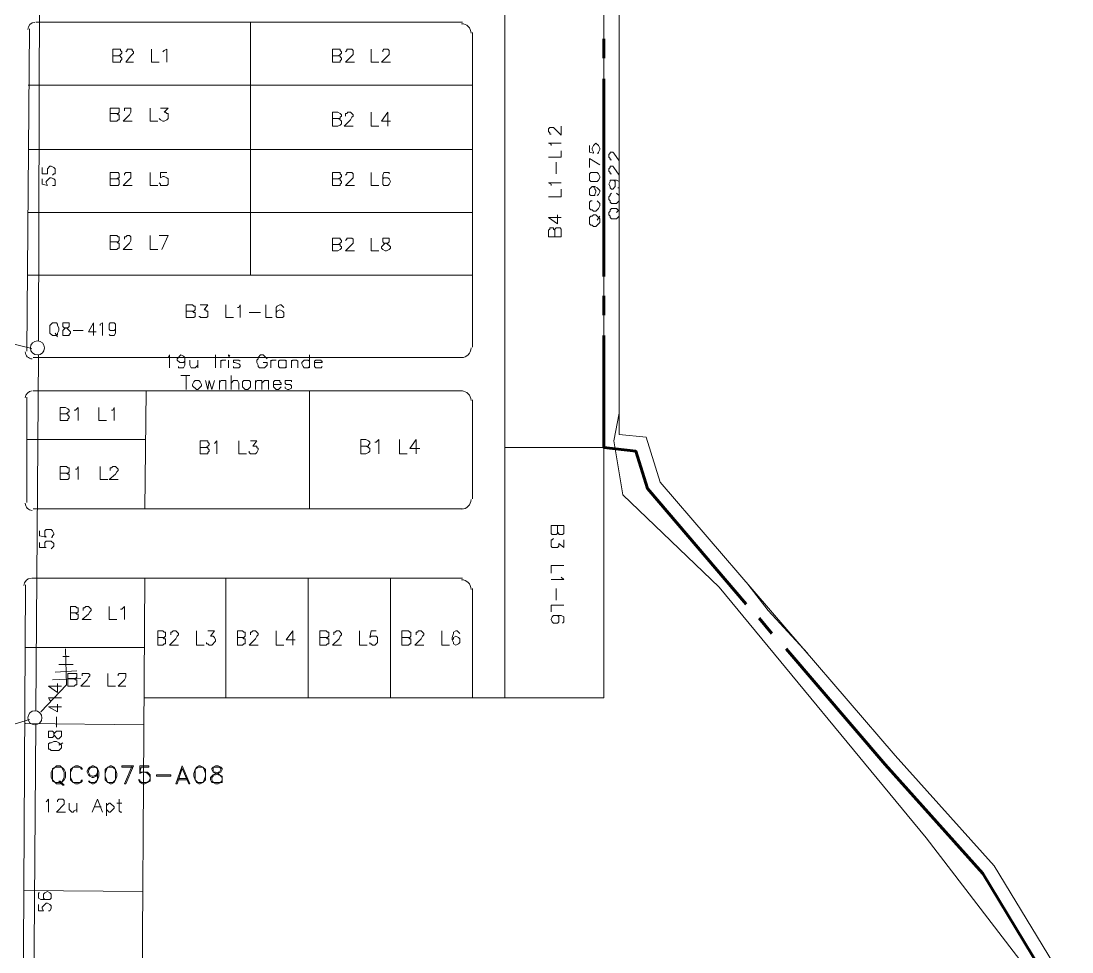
# Model space of a CAD drawing. Header units: millimetres. Extents: x 5.9 to 40.1, y 2 to 30.5.
# Drawn here: x 21.81 to 25.595, y 17.949 to 21.304 of the extents above; entities that cross this region are included whole.
import ezdxf

# ---------------------------------------------------------------- set-up
doc = ezdxf.new("R2010")
doc.units = ezdxf.units.MM
for name, color, linetype in [('PDF_0', 7, 'Continuous'), ('PDF_S31$BOUNDARY-NODE', 3, 'Continuous'), ('PDF_S31$POLE', 7, 'Continuous'), ('PDF_S31$STRAND', 7, 'Continuous')]:
    doc.layers.add(name, color=color, linetype=linetype)
for name, color, linetype, true_color in [('PDF_S31$Actives-LineExtender', 94, 'Continuous', 0x009500), ('PDF_S31$Actives-NodeReceiver', 104, 'Continuous', 0x009525), ('PDF_S31$LOTS', 254, 'Continuous', 0xdcdcdc), ('PDF_S31$MDU', 153, 'Continuous', 0x6ea5dd), ('PDF_S31$ROAD', 8, 'Continuous', 0x808080), ('PDF_S31$SDU', 157, 'Continuous', 0x396472), ('PDF_S31$STREAM', 132, 'Continuous', 0x00dddd), ('PDF_S31$Symbols-Ground', 12, 'Continuous', 0xb80000)]:
    doc.layers.add(name, color=color, linetype=linetype, true_color=true_color)

msp = doc.modelspace()

# ---------------------------------------------------------------- linework, layer by layer
at = {"layer": 'PDF_0', "lineweight": 9}
msp.add_lwpolyline([(25.5275, 17.9078), (25.3147, 18.2594), (24.9584, 18.6574), (24.1117, 19.6429), (24.0608, 19.8049), (23.9636, 19.8141), (23.9636, 21.7019), (23.9636, 22.979), (24.7733, 22.979), (24.7826, 23.2196), (24.8288, 23.525), (24.9908, 24.2422), (25.1527, 24.8761)], dxfattribs=at)
at = {"layer": 'PDF_S31$Actives-LineExtender', "lineweight": 9}
for points in [[(21.937, 18.6203), (21.9508, 18.6203), (21.9647, 18.6065), (21.9694, 18.5972), (21.9694, 18.5787), (21.9647, 18.5694), (21.9508, 18.5556), (21.937, 18.5556), (21.9323, 18.5602), (21.9231, 18.5648), (21.9231, 18.5694), (21.9185, 18.5787), (21.9185, 18.5972), (21.9231, 18.6065), (21.9231, 18.6111), (21.9323, 18.6157)], [(21.9323, 18.6157), (21.9555, 18.6157), (21.9647, 18.5972), (21.9647, 18.5787), (21.9555, 18.5602), (21.9323, 18.5602), (21.9231, 18.5694), (21.9231, 18.6065)], [(21.9971, 18.6157), (21.9879, 18.5972), (21.9879, 18.6065), (21.9971, 18.6157), (22.0064, 18.6203), (22.0156, 18.6203), (22.0249, 18.6157), (22.0249, 18.6111), (22.0295, 18.6065), (22.0295, 18.6111), (22.0249, 18.6157)], [(21.9879, 18.5787), (21.9879, 18.5972)], [(22.1313, 18.6203), (22.1359, 18.6203), (22.1452, 18.6157), (22.1498, 18.6065), (22.1544, 18.5926), (22.1544, 18.5833), (22.1498, 18.5694), (22.1452, 18.5602), (22.1359, 18.5556), (22.1313, 18.5556), (22.122, 18.5602), (22.1128, 18.5694), (22.1128, 18.6065), (22.122, 18.6157)], [(22.2979, 18.5833), (22.2979, 18.5879), (22.3488, 18.5879), (22.3488, 18.5833)], [(22.3904, 18.6203), (22.4182, 18.5556), (22.4135, 18.5556), (22.3904, 18.6111), (22.3719, 18.5556), (22.3673, 18.5556)], [(22.4506, 18.6203), (22.4552, 18.6203), (22.4644, 18.6157), (22.4737, 18.6065), (22.4737, 18.5694), (22.4644, 18.5602), (22.4552, 18.5556), (22.4506, 18.5556), (22.4413, 18.5602), (22.4367, 18.5694), (22.4321, 18.5833), (22.4321, 18.5926), (22.4367, 18.6065), (22.4413, 18.6157)], [(22.5107, 18.6203), (22.52, 18.6203), (22.5292, 18.6157), (22.5338, 18.6111), (22.5338, 18.6065), (22.5292, 18.5972), (22.5246, 18.5972), (22.52, 18.5926), (22.5107, 18.5879), (22.5015, 18.5879), (22.5015, 18.5833), (22.4968, 18.5787), (22.4968, 18.5694), (22.5015, 18.5602), (22.5292, 18.5602), (22.5338, 18.5694), (22.5338, 18.5787), (22.5246, 18.5879), (22.52, 18.5879), (22.5015, 18.5972), (22.4968, 18.6065), (22.4968, 18.6111), (22.5015, 18.6157)], [(21.9647, 18.5509), (21.9601, 18.5509), (21.9462, 18.5648), (21.9508, 18.5648)], [(21.9879, 18.5694), (21.9879, 18.5787), (21.9971, 18.5602), (22.0249, 18.5602), (22.0156, 18.5556), (22.0064, 18.5556), (21.9971, 18.5602)], [(22.0295, 18.5694), (22.0295, 18.5648), (22.0249, 18.5602), (22.0249, 18.5648)]]:
    msp.add_lwpolyline(points, close=True, dxfattribs=at)
for points in [[(22.0758, 18.5833), (22.085, 18.5879), (22.0804, 18.5833), (22.0711, 18.5787), (22.0665, 18.5787), (22.0573, 18.5833), (22.0526, 18.5879), (22.048, 18.5972), (22.048, 18.6018), (22.0526, 18.6111), (22.0573, 18.6157), (22.0665, 18.6203), (22.0711, 18.6203), (22.0804, 18.6157), (22.085, 18.6111), (22.0897, 18.5972), (22.0897, 18.5833), (22.085, 18.5694), (22.0804, 18.5602), (22.0711, 18.5556), (22.0665, 18.5556), (22.0573, 18.5602), (22.0526, 18.5648), (22.0573, 18.5648), (22.0573, 18.5602), (22.0804, 18.5602)], [(22.085, 18.5879), (22.085, 18.5972), (22.0804, 18.5879), (22.0711, 18.5833), (22.0665, 18.5833), (22.0573, 18.5879), (22.0526, 18.5972), (22.0526, 18.6018), (22.0573, 18.6111), (22.0665, 18.6157)], [(22.0526, 18.6065), (22.0573, 18.6157), (22.0804, 18.6157), (22.085, 18.6065)], [(22.0665, 18.5833), (22.0573, 18.5879), (22.0526, 18.5972)], [(22.0758, 18.6157), (22.085, 18.6111), (22.085, 18.5694), (22.0758, 18.5602)], [(22.1452, 18.5602), (22.122, 18.5602), (22.1174, 18.5694), (22.1128, 18.5833), (22.1128, 18.5926), (22.1174, 18.6065), (22.122, 18.6157), (22.1452, 18.6157)], [(22.1406, 18.6157), (22.1498, 18.6065), (22.1498, 18.5694), (22.1406, 18.5602)], [(22.21, 18.6157), (22.1729, 18.6157), (22.1729, 18.6203), (22.2146, 18.6203), (22.1868, 18.5556), (22.1822, 18.5556), (22.21, 18.6203)], [(22.2747, 18.5833), (22.2655, 18.5926), (22.2562, 18.5972), (22.247, 18.5972), (22.2377, 18.5926), (22.2377, 18.6203), (22.2701, 18.6203), (22.2701, 18.6157), (22.2423, 18.6157), (22.2377, 18.5972), (22.2655, 18.5972), (22.2747, 18.5879), (22.2747, 18.5648), (22.2562, 18.5556), (22.247, 18.5556), (22.2377, 18.5602), (22.2331, 18.5694), (22.2377, 18.5694), (22.2377, 18.5602), (22.2655, 18.5602), (22.2747, 18.5694)], [(22.2609, 18.5972), (22.2701, 18.5879), (22.2747, 18.5787), (22.2747, 18.5741), (22.2701, 18.5648), (22.2609, 18.5602)], [(22.4459, 18.5602), (22.4367, 18.5694), (22.4367, 18.6065), (22.4459, 18.6157)], [(22.4413, 18.6157), (22.4644, 18.6157), (22.4691, 18.6065), (22.4737, 18.5926), (22.4737, 18.5833), (22.4691, 18.5694), (22.4644, 18.5602), (22.4413, 18.5602)], [(22.5246, 18.6157), (22.5292, 18.6111), (22.5292, 18.6065), (22.5246, 18.5972), (22.52, 18.5972), (22.5015, 18.5879), (22.4922, 18.5787), (22.4922, 18.5694), (22.4968, 18.5602), (22.5015, 18.5602), (22.5107, 18.5556), (22.52, 18.5556), (22.5292, 18.5602), (22.5338, 18.5602), (22.5338, 18.5833), (22.5246, 18.5879), (22.52, 18.5926), (22.5107, 18.5972), (22.5015, 18.5972), (22.5015, 18.6157), (22.5292, 18.6157)], [(22.2377, 18.5648), (22.247, 18.5602)], [(22.4089, 18.5694), (22.3719, 18.5694)], [(22.4089, 18.5741), (22.3765, 18.5741)], [(22.5061, 18.5602), (22.4968, 18.5648)], [(22.5338, 18.5648), (22.5246, 18.5602)]]:
    msp.add_lwpolyline(points, dxfattribs=at)
at = {"layer": 'PDF_S31$Actives-NodeReceiver', "lineweight": 18}
for points in [[(23.8849, 20.8274), (23.8896, 20.8274), (23.8896, 20.832), (23.8942, 20.8413), (23.8942, 20.8459), (23.8896, 20.8552), (23.8803, 20.8644), (23.8711, 20.8552), (23.8664, 20.8459), (23.8664, 20.8413), (23.8711, 20.832), (23.8711, 20.8274), (23.8572, 20.832), (23.8572, 20.8552)], [(23.9358, 20.8043), (23.9312, 20.8043), (23.9312, 20.8089), (23.9266, 20.8135), (23.9266, 20.8228), (23.9312, 20.8274), (23.9312, 20.832), (23.9405, 20.832), (23.9451, 20.8274), (23.9636, 20.7997), (23.9636, 20.8367)], [(23.8572, 20.7765), (23.8572, 20.8089), (23.8942, 20.7858)], [(23.9358, 20.7534), (23.9312, 20.7534), (23.9312, 20.758), (23.9266, 20.7626), (23.9266, 20.7719), (23.9312, 20.7765), (23.9312, 20.7812), (23.9405, 20.7812), (23.9451, 20.7765), (23.9636, 20.7488), (23.9636, 20.7858)], [(23.8664, 20.7071), (23.8757, 20.7071), (23.8849, 20.7025), (23.8942, 20.6932), (23.8942, 20.6886), (23.8896, 20.6794), (23.8849, 20.6747)], [(23.9451, 20.7303), (23.9312, 20.7303), (23.9312, 20.7256), (23.9266, 20.7164), (23.9312, 20.7071), (23.9312, 20.7025), (23.9358, 20.6979), (23.9405, 20.6979), (23.9497, 20.7071), (23.9497, 20.7256), (23.9451, 20.7303), (23.9543, 20.7303), (23.9636, 20.7256), (23.9636, 20.7025), (23.959, 20.7025)], [(23.9543, 20.684), (23.9636, 20.6747), (23.9636, 20.6562), (23.9543, 20.647), (23.9358, 20.647), (23.9312, 20.6516), (23.9312, 20.6562), (23.9266, 20.6608), (23.9266, 20.6701), (23.9312, 20.6747), (23.9312, 20.6794), (23.9358, 20.684)], [(23.8849, 20.6562), (23.8942, 20.647), (23.8942, 20.6377), (23.8896, 20.6285), (23.8803, 20.6192), (23.8711, 20.6192), (23.8664, 20.6238), (23.8618, 20.6238), (23.8572, 20.6285), (23.8572, 20.6516), (23.8618, 20.6562), (23.8664, 20.6562)], [(23.8942, 20.6007), (23.8849, 20.5868)], [(23.9636, 20.6238), (23.9543, 20.6146)]]:
    msp.add_lwpolyline(points, dxfattribs=at)
for points in [[(23.8572, 20.7303), (23.8572, 20.7534), (23.8618, 20.758), (23.8849, 20.758), (23.8896, 20.7534), (23.8942, 20.7441), (23.8942, 20.7395), (23.8896, 20.7303), (23.8849, 20.7256), (23.8618, 20.7256)], [(23.8757, 20.7025), (23.8757, 20.6979), (23.8803, 20.6932), (23.8803, 20.6886), (23.8757, 20.6794), (23.8757, 20.6747), (23.8618, 20.6747), (23.8572, 20.6794), (23.8572, 20.6979), (23.8664, 20.7071)], [(23.9266, 20.6053), (23.9266, 20.6146), (23.9312, 20.6192), (23.9312, 20.6238), (23.9358, 20.6285), (23.9543, 20.6285), (23.9636, 20.6192), (23.9636, 20.6007), (23.9543, 20.5914), (23.9358, 20.5914), (23.9312, 20.5961), (23.9312, 20.6007)], [(23.8572, 20.5729), (23.8572, 20.5961), (23.8618, 20.6007), (23.8664, 20.6007), (23.8711, 20.6053), (23.8803, 20.6053), (23.8942, 20.5914), (23.8942, 20.5776), (23.8803, 20.5637), (23.8711, 20.5637), (23.8664, 20.5683), (23.8618, 20.5683)]]:
    msp.add_lwpolyline(points, close=True, dxfattribs=at)
at = {"layer": 'PDF_S31$BOUNDARY-NODE', "lineweight": 60}
for points in [[(23.9081, 21.2392), (23.9081, 21.1698)], [(23.9081, 21.0958), (23.9081, 20.3832)], [(23.9081, 20.3138), (23.9081, 20.2444)], [(24.4217, 19.2033), (24.0654, 19.6198), (24.0237, 19.754), (23.9081, 19.7678), (23.9081, 20.1704)], [(24.4679, 19.1524), (24.5142, 19.0969)], [(28.8636, 17.4821), (28.4194, 17.4127), (28.1094, 17.3803), (28.0909, 17.607), (27.3598, 17.533), (27.3459, 17.7412), (26.6843, 17.6903), (26.7167, 17.2785), (26.1013, 17.2322), (26.0689, 17.6625), (25.6386, 17.6302), (25.5738, 17.6764), (25.4813, 17.8893), (25.273, 18.2317), (24.9214, 18.625), (24.5651, 19.0414)]]:
    msp.add_lwpolyline(points, dxfattribs=at)
at = {"layer": 'PDF_S31$LOTS', "lineweight": 0}
for points in [[(22.2516, 18.8656), (23.4361, 18.8656), (23.5518, 18.8656), (23.9081, 18.8656), (23.9081, 21.7112), (23.5518, 21.7112)], [(22.6356, 20.3879), (22.6356, 21.2994)], [(21.8352, 21.0727), (23.4361, 21.0727)], [(21.8352, 20.8413), (23.4361, 20.8413)], [(21.8352, 20.6146), (23.4361, 20.6146)], [(23.4361, 20.3879), (21.8352, 20.3879)], [(22.2562, 19.5457), (22.2609, 19.9714)], [(22.8485, 19.5457), (22.8485, 19.9714)], [(21.8305, 19.7956), (22.2562, 19.7956)], [(23.9081, 19.7678), (23.5518, 19.7678)], [(22.2423, 17.024), (22.2423, 17.2646), (22.2562, 19.2959)], [(22.5477, 19.2959), (22.5477, 18.8656)], [(22.8439, 19.2959), (22.8439, 18.8656)], [(23.14, 19.2959), (23.14, 18.8656)], [(21.8259, 19.046), (22.2516, 19.046)], [(22.2516, 18.7684), (21.8259, 18.773)], [(21.8213, 18.1715), (22.247, 18.1669)]]:
    msp.add_lwpolyline(points, dxfattribs=at)
at = {"layer": 'PDF_S31$MDU', "lineweight": 0}
for points in [[(22.3349, 20.0917), (22.3395, 20.0917), (22.3441, 20.101), (22.3441, 20.0547)], [(22.3997, 20.0778), (22.3997, 20.0917), (22.395, 20.0964), (22.3858, 20.101), (22.3719, 20.0871), (22.3719, 20.0825), (22.3812, 20.0732), (22.395, 20.0732), (22.3997, 20.0778), (22.3997, 20.064), (22.395, 20.0547), (22.3765, 20.0547), (22.3765, 20.0593)], [(22.5107, 20.0547), (22.5107, 20.101)], [(22.6819, 20.0732), (22.6958, 20.0732), (22.6958, 20.064), (22.6865, 20.0547), (22.668, 20.0547), (22.6634, 20.0593), (22.6634, 20.064), (22.6588, 20.0732), (22.6588, 20.0825), (22.6634, 20.0871), (22.6634, 20.0917), (22.6727, 20.101), (22.6819, 20.101), (22.6958, 20.0871)], [(22.8485, 20.0547), (22.8485, 20.101)], [(22.4459, 20.064), (22.4367, 20.0547), (22.4228, 20.0547), (22.4182, 20.064), (22.4182, 20.0825)], [(22.4459, 20.0547), (22.4459, 20.0825)], [(22.5292, 20.0547), (22.5292, 20.0825)], [(22.5292, 20.0732), (22.5292, 20.0778), (22.5338, 20.0825), (22.5477, 20.0825)], [(22.557, 20.0547), (22.557, 20.0825)], [(22.5755, 20.0593), (22.5755, 20.0547), (22.594, 20.0547), (22.5986, 20.0593), (22.5986, 20.064), (22.594, 20.0686), (22.5801, 20.0732), (22.5755, 20.0732), (22.5755, 20.0825), (22.594, 20.0825), (22.5986, 20.0778)], [(22.7097, 20.0547), (22.7097, 20.0825)], [(22.7097, 20.0732), (22.7097, 20.0778), (22.7143, 20.0825), (22.7282, 20.0825)], [(22.7652, 20.0593), (22.7606, 20.0547), (22.7421, 20.0547), (22.7374, 20.0593), (22.7374, 20.0778), (22.7421, 20.0825), (22.7606, 20.0825), (22.7652, 20.0778)], [(22.7652, 20.0547), (22.7652, 20.0825)], [(22.7837, 20.0547), (22.7837, 20.0825)], [(22.7837, 20.0778), (22.7883, 20.0825), (22.8022, 20.0825), (22.8068, 20.0778), (22.8068, 20.0547)], [(22.8485, 20.0593), (22.8439, 20.0547), (22.83, 20.0547), (22.8254, 20.0593), (22.8207, 20.0686), (22.8207, 20.0732), (22.83, 20.0825), (22.8439, 20.0825), (22.8485, 20.0778)], [(22.8948, 20.0593), (22.8901, 20.0547), (22.8716, 20.0547), (22.867, 20.0593), (22.867, 20.0732), (22.867, 20.0778), (22.8716, 20.0825), (22.8901, 20.0825), (22.8901, 20.0778), (22.8948, 20.0778), (22.8948, 20.0732), (22.867, 20.0732)], [(22.4182, 20.0269), (22.3858, 20.0269)], [(22.4043, 19.9761), (22.4043, 20.0269)], [(22.5662, 19.9761), (22.5662, 20.0269)], [(22.5061, 20.0084), (22.4968, 19.9761), (22.4876, 20.0084), (22.483, 19.9761), (22.4737, 20.0084)], [(22.5246, 19.9761), (22.5246, 20.0084)], [(22.5246, 19.9992), (22.5292, 20.0084), (22.5477, 20.0084), (22.5477, 19.9761)], [(22.5662, 19.9992), (22.5755, 20.0084), (22.5894, 20.0084), (22.594, 19.9992), (22.594, 19.9761)], [(22.6542, 19.9761), (22.6542, 20.0084)], [(22.6542, 19.9992), (22.6588, 20.0084), (22.6773, 20.0084), (22.6773, 19.9761)], [(22.6773, 19.9992), (22.6865, 20.0084), (22.7004, 20.0084), (22.7004, 19.9761)], [(22.7467, 19.9853), (22.7374, 19.9761), (22.7282, 19.9761), (22.7189, 19.9853), (22.7189, 19.9946), (22.7189, 20.0038), (22.7236, 20.0084), (22.7421, 20.0084), (22.7421, 20.0038), (22.7467, 19.9992), (22.7467, 19.9946), (22.7189, 19.9946)], [(22.7606, 19.9853), (22.7606, 19.9807), (22.7698, 19.9761), (22.7745, 19.9761), (22.7837, 19.9807), (22.7837, 19.9899), (22.7791, 19.9946), (22.7652, 19.9946), (22.7606, 19.9992), (22.7606, 20.0084), (22.7837, 20.0084), (22.7837, 20.0038)]]:
    msp.add_lwpolyline(points, dxfattribs=at)
for points in [[(22.557, 20.0964), (22.557, 20.101), (22.5616, 20.0964)], [(22.4367, 20.0084), (22.4506, 20.0084), (22.4552, 20.0038), (22.4598, 19.9946), (22.4598, 19.9899), (22.4459, 19.9761), (22.4413, 19.9761), (22.4274, 19.9899), (22.4274, 19.9946), (22.4321, 20.0038)], [(22.6125, 20.0084), (22.631, 20.0084), (22.6356, 20.0038), (22.6356, 19.9853), (22.6264, 19.9761), (22.6171, 19.9761), (22.6079, 19.9853), (22.6079, 20.0038)]]:
    msp.add_lwpolyline(points, close=True, dxfattribs=at)
at = {"layer": 'PDF_S31$POLE', "lineweight": 0}
for points in [[(21.9231, 20.2167), (21.937, 20.2167), (21.9416, 20.212), (21.9416, 20.2074), (21.9462, 20.1981), (21.9462, 20.1889), (21.9416, 20.1796), (21.9416, 20.175), (21.937, 20.1704), (21.9231, 20.1704), (21.9138, 20.1796), (21.9138, 20.2074)], [(21.9601, 20.2167), (21.9832, 20.2167), (21.9832, 20.2028), (21.9786, 20.1981), (21.9694, 20.1981), (21.9601, 20.1889), (21.9601, 20.1704), (21.9832, 20.1704), (21.9832, 20.175), (21.9879, 20.1796), (21.9879, 20.1843), (21.974, 20.1981), (21.9647, 20.1981), (21.9601, 20.2028)], [(21.9092, 18.7221), (21.9092, 18.7453), (21.9231, 18.7453), (21.9277, 18.7406), (21.9277, 18.7314), (21.9416, 18.7175), (21.9462, 18.7175), (21.9555, 18.7268), (21.9555, 18.7453), (21.937, 18.7453), (21.9277, 18.736), (21.9277, 18.7268), (21.9231, 18.7221)], [(21.9092, 18.6805), (21.9092, 18.699), (21.9138, 18.7036), (21.9185, 18.7036), (21.9277, 18.7083), (21.937, 18.7083), (21.9462, 18.7036), (21.9555, 18.6944), (21.9555, 18.6851), (21.9462, 18.6759), (21.9185, 18.6759), (21.9138, 18.6805)]]:
    msp.add_lwpolyline(points, close=True, dxfattribs=at)
for points in [[(22.0804, 20.1843), (22.0526, 20.1843), (22.0711, 20.2167), (22.0711, 20.1704)], [(22.0943, 20.2074), (22.0943, 20.212), (22.1035, 20.2167), (22.1035, 20.1704)], [(22.1498, 20.1935), (22.1498, 20.212), (22.1452, 20.2167), (22.1313, 20.2167), (22.1267, 20.212), (22.1267, 20.1935), (22.1313, 20.1889), (22.1452, 20.1889), (22.1498, 20.1935), (22.1498, 20.1796), (22.1452, 20.1704), (22.1313, 20.1704), (22.1267, 20.175)], [(21.9416, 20.1658), (21.9323, 20.1796)], [(22.0341, 20.1889), (21.9971, 20.1889)], [(21.9416, 18.9165), (21.9416, 18.8841), (21.9092, 18.9072), (21.9555, 18.9072)], [(21.9185, 18.8517), (21.9138, 18.8563), (21.9092, 18.8656), (21.9555, 18.8656)], [(21.9416, 18.8424), (21.9416, 18.8147), (21.9092, 18.8332), (21.9555, 18.8332)], [(21.937, 18.7962), (21.937, 18.7591)], [(21.9601, 18.7036), (21.9462, 18.6944)]]:
    msp.add_lwpolyline(points, dxfattribs=at)
for centre in [(21.8689, 20.126), (21.8597, 18.7934)]:
    msp.add_circle(centre, 0.0254, dxfattribs=at)
at = {"layer": 'PDF_S31$ROAD', "lineweight": 0}
for points in [[(23.5518, 18.8656), (23.5518, 21.7112), (23.4361, 21.7112), (23.4361, 21.4521)], [(21.8305, 20.1149), (21.8398, 21.2762)], [(23.3991, 21.2994), (21.8629, 21.2994)], [(23.4361, 21.2624), (23.4361, 20.1287)], [(23.3991, 20.0917), (21.8537, 20.0917)], [(21.8305, 19.5689), (21.8305, 19.9483)], [(23.3991, 19.9714), (21.8537, 19.9714)], [(23.4361, 19.939), (23.4361, 19.5828)], [(23.3991, 19.5457), (21.8537, 19.5457)], [(21.812, 16.6446), (21.8259, 19.2727)], [(23.3991, 19.2959), (21.8491, 19.2959)], [(23.4361, 19.2589), (23.4361, 18.8656)]]:
    msp.add_lwpolyline(points, dxfattribs=at)
for centre, radius, start, end in [((21.8597, 21.2736), 0.0254, 90, 179.6595), ((23.3959, 21.2597), 0.0347, 0, 90), ((21.8504, 20.1121), 0.0254, 179.6593, 270), ((23.3959, 20.126), 0.0347, 270, 360), ((21.8504, 19.9455), 0.0254, 90, 179.6595), ((23.3959, 19.9363), 0.0347, 0, 90), ((23.3959, 19.58), 0.0347, 270, 360), ((21.8504, 19.5661), 0.0254, 179.6593, 270), ((21.8458, 19.27), 0.0254, 90, 179.6595), ((23.3959, 19.2561), 0.0347, 0, 90)]:
    msp.add_arc(centre, radius, start, end, dxfattribs=at)
at = {"layer": 'PDF_S31$SDU', "lineweight": 0}
for points in [[(22.1591, 21.1791), (22.1683, 21.1791), (22.1683, 21.1744), (22.1729, 21.1698), (22.1729, 21.1652), (22.1683, 21.1606), (22.1683, 21.1559), (22.1406, 21.1559), (22.1406, 21.2022), (22.1683, 21.2022), (22.1683, 21.1976), (22.1729, 21.193), (22.1729, 21.1883), (22.1683, 21.1837), (22.1591, 21.1791), (22.1406, 21.1791)], [(22.2146, 21.1559), (22.1868, 21.1559), (22.2053, 21.1791), (22.2146, 21.1883), (22.2146, 21.193), (22.21, 21.1976), (22.21, 21.2022), (22.1914, 21.2022), (22.1914, 21.1976), (22.1868, 21.193)], [(22.3071, 21.1559), (22.2794, 21.1559), (22.2794, 21.2022)], [(22.321, 21.193), (22.3256, 21.1976), (22.3349, 21.2022), (22.3349, 21.1559)], [(22.9503, 21.1791), (22.9595, 21.1791), (22.9595, 21.1744), (22.9642, 21.1698), (22.9642, 21.1652), (22.9595, 21.1606), (22.9595, 21.1559), (22.9318, 21.1559), (22.9318, 21.2022), (22.9595, 21.2022), (22.9595, 21.1976), (22.9642, 21.193), (22.9642, 21.1883), (22.9595, 21.1837), (22.9503, 21.1791), (22.9318, 21.1791)], [(23.0104, 21.1559), (22.978, 21.1559), (23.0058, 21.1837), (23.0058, 21.1976), (23.0012, 21.2022), (22.9827, 21.2022), (22.9827, 21.1976), (22.978, 21.193)], [(23.0983, 21.1559), (23.0706, 21.1559), (23.0706, 21.2022)], [(23.1122, 21.193), (23.1122, 21.1976), (23.1169, 21.2022), (23.1307, 21.2022), (23.1354, 21.1976), (23.1354, 21.1837), (23.1076, 21.1559), (23.14, 21.1559)], [(22.1544, 20.9709), (22.1591, 20.9662), (22.1637, 20.9662), (22.1637, 20.9477), (22.1591, 20.9477), (22.1544, 20.9431), (22.1313, 20.9431), (22.1313, 20.9894), (22.1637, 20.9894), (22.1637, 20.9755), (22.1591, 20.9709), (22.1313, 20.9709)], [(22.1822, 20.9801), (22.1822, 20.9894), (22.2053, 20.9894), (22.2053, 20.9755), (22.2007, 20.9662), (22.1776, 20.9431), (22.21, 20.9431)], [(22.3025, 20.9431), (22.2747, 20.9431), (22.2747, 20.9894)], [(22.3118, 20.9894), (22.3395, 20.9894), (22.3256, 20.9755), (22.3303, 20.9755), (22.3349, 20.9709), (22.3395, 20.9709), (22.3395, 20.9524), (22.3349, 20.9477), (22.3256, 20.9431), (22.321, 20.9431), (22.3118, 20.9477), (22.3071, 20.9524)], [(22.9503, 20.9524), (22.9595, 20.9477), (22.9642, 20.9431), (22.9642, 20.9338), (22.9595, 20.9292), (22.9503, 20.9246), (22.9318, 20.9246), (22.9318, 20.9755), (22.9503, 20.9755), (22.9595, 20.9709), (22.9642, 20.9662), (22.9642, 20.9616), (22.9595, 20.957), (22.9595, 20.9524), (22.9318, 20.9524)], [(22.978, 20.9616), (22.978, 20.9709), (22.9827, 20.9709), (22.9873, 20.9755), (22.9965, 20.9755), (23.0058, 20.9662), (23.0058, 20.9616), (23.0012, 20.957), (22.9965, 20.9477), (22.9734, 20.9246), (23.0058, 20.9246)], [(23.0983, 20.9246), (23.0706, 20.9246), (23.0706, 20.9755)], [(23.14, 20.9431), (23.1076, 20.9431), (23.1307, 20.9755), (23.1307, 20.9246)], [(23.7184, 20.8968), (23.7137, 20.8968), (23.7137, 20.9015), (23.7091, 20.9061), (23.7091, 20.9153), (23.7137, 20.92), (23.7276, 20.92), (23.7554, 20.8922), (23.7554, 20.9246)], [(23.7184, 20.8552), (23.7184, 20.8598), (23.7091, 20.8644), (23.7554, 20.8644)], [(23.7554, 20.8367), (23.7554, 20.8135), (23.7091, 20.8135)], [(23.7369, 20.795), (23.7369, 20.7534)], [(22.1544, 20.7349), (22.1591, 20.7349), (22.1637, 20.7303), (22.1637, 20.7164), (22.1591, 20.7117), (22.1313, 20.7117), (22.1313, 20.758), (22.1591, 20.758), (22.1637, 20.7534), (22.1637, 20.7395), (22.1591, 20.7395), (22.1544, 20.7349), (22.1313, 20.7349)], [(22.1822, 20.7488), (22.1822, 20.7534), (22.1868, 20.758), (22.2053, 20.758), (22.2053, 20.7395), (22.1776, 20.7117), (22.21, 20.7117)], [(22.3025, 20.7117), (22.2747, 20.7117), (22.2747, 20.758)], [(22.3071, 20.721), (22.3118, 20.7164), (22.3118, 20.7117), (22.3349, 20.7117), (22.3395, 20.7164), (22.3395, 20.7349), (22.3349, 20.7395), (22.3256, 20.7441), (22.321, 20.7441), (22.3118, 20.7395), (22.3118, 20.758), (22.3349, 20.758)], [(22.9503, 20.7349), (22.9595, 20.7349), (22.9595, 20.7303), (22.9642, 20.7256), (22.9642, 20.721), (22.9595, 20.7164), (22.9595, 20.7117), (22.9318, 20.7117), (22.9318, 20.758), (22.9595, 20.758), (22.9595, 20.7534), (22.9642, 20.7488), (22.9642, 20.7441), (22.9595, 20.7395), (22.9503, 20.7349), (22.9318, 20.7349)], [(23.0104, 20.7117), (22.978, 20.7117), (23.0058, 20.7395), (23.0058, 20.7534), (23.0012, 20.758), (22.9827, 20.758), (22.9827, 20.7534), (22.978, 20.7488)], [(23.0983, 20.7117), (23.0706, 20.7117), (23.0706, 20.758)], [(23.1122, 20.7349), (23.1122, 20.7164), (23.1169, 20.7117), (23.1307, 20.7117), (23.1354, 20.7164), (23.14, 20.7256), (23.1354, 20.7349), (23.1307, 20.7395), (23.1169, 20.7395), (23.1122, 20.7349), (23.1122, 20.7488), (23.1169, 20.758), (23.1354, 20.758), (23.1354, 20.7534)], [(23.7184, 20.7117), (23.7184, 20.7164), (23.7091, 20.721), (23.7554, 20.721)], [(23.7554, 20.6979), (23.7554, 20.6701), (23.7091, 20.6701)], [(23.7415, 20.6053), (23.7415, 20.5729), (23.7091, 20.5961), (23.7554, 20.5961)], [(23.7322, 20.5498), (23.7322, 20.5544), (23.7369, 20.5591), (23.7508, 20.5591), (23.7554, 20.5544), (23.7554, 20.5267), (23.7091, 20.5267), (23.7091, 20.5498), (23.7137, 20.5544), (23.7137, 20.5591), (23.7276, 20.5591), (23.7276, 20.5544), (23.7322, 20.5498), (23.7322, 20.5267)], [(22.1544, 20.5082), (22.1591, 20.5035), (22.1637, 20.5035), (22.1637, 20.485), (22.1591, 20.485), (22.1544, 20.4804), (22.1313, 20.4804), (22.1313, 20.5313), (22.1544, 20.5313), (22.1591, 20.5267), (22.1637, 20.5267), (22.1637, 20.5128), (22.1591, 20.5082), (22.1313, 20.5082)], [(22.1822, 20.5174), (22.1822, 20.5267), (22.1868, 20.5267), (22.1914, 20.5313), (22.2007, 20.5313), (22.2053, 20.5267), (22.2053, 20.5128), (22.2007, 20.5035), (22.1776, 20.4804), (22.21, 20.4804)], [(22.3025, 20.4804), (22.2747, 20.4804), (22.2747, 20.5313)], [(22.3071, 20.5313), (22.3395, 20.5313), (22.3164, 20.4804)], [(22.9503, 20.4989), (22.9595, 20.4989), (22.9595, 20.4943), (22.9642, 20.4897), (22.9642, 20.485), (22.9595, 20.4804), (22.9503, 20.4758), (22.9318, 20.4758), (22.9318, 20.522), (22.9595, 20.522), (22.9595, 20.5174), (22.9642, 20.5128), (22.9642, 20.5082), (22.9595, 20.5035), (22.9503, 20.4989), (22.9318, 20.4989)], [(23.0104, 20.4758), (22.978, 20.4758), (23.0058, 20.5035), (23.0058, 20.5174), (23.0012, 20.522), (22.9827, 20.522), (22.9827, 20.5174), (22.978, 20.5128)], [(23.0983, 20.4758), (23.0706, 20.4758), (23.0706, 20.522)], [(22.4274, 20.2583), (22.4321, 20.2537), (22.4367, 20.2537), (22.4367, 20.2398), (22.4321, 20.2352), (22.4043, 20.2352), (22.4043, 20.2814), (22.4274, 20.2814), (22.4321, 20.2768), (22.4367, 20.2768), (22.4367, 20.2629), (22.4321, 20.2583), (22.4043, 20.2583)], [(22.4552, 20.2814), (22.483, 20.2814), (22.4691, 20.2629), (22.4737, 20.2629), (22.4783, 20.2583), (22.483, 20.2583), (22.483, 20.2398), (22.4783, 20.2352), (22.4552, 20.2352), (22.4552, 20.2398), (22.4506, 20.2398)], [(22.5755, 20.2352), (22.5477, 20.2352), (22.5477, 20.2814)], [(22.5894, 20.2722), (22.594, 20.2722), (22.5986, 20.2814), (22.5986, 20.2352)], [(22.6727, 20.2537), (22.631, 20.2537)], [(22.7143, 20.2352), (22.6912, 20.2352), (22.6912, 20.2814)], [(22.7282, 20.2537), (22.7282, 20.2398), (22.7328, 20.2352), (22.7513, 20.2352), (22.7559, 20.2398), (22.7559, 20.2537), (22.7513, 20.2583), (22.7421, 20.2629), (22.7328, 20.2583), (22.7282, 20.2537), (22.7282, 20.2722), (22.7328, 20.2768), (22.7421, 20.2814), (22.7467, 20.2814), (22.7559, 20.2722)], [(21.9694, 19.8881), (21.9786, 19.8881), (21.9786, 19.8835), (21.9832, 19.8789), (21.9832, 19.8743), (21.9786, 19.8696), (21.9786, 19.865), (21.9508, 19.865), (21.9508, 19.9113), (21.9694, 19.9113), (21.9786, 19.9066), (21.9832, 19.902), (21.9832, 19.8974), (21.9786, 19.8928), (21.9694, 19.8881), (21.9508, 19.8881)], [(22.0017, 19.902), (22.0064, 19.902), (22.0156, 19.9113), (22.0156, 19.865)], [(22.1174, 19.865), (22.0897, 19.865), (22.0897, 19.9113)], [(22.1359, 19.902), (22.1406, 19.902), (22.1452, 19.9113), (22.1452, 19.865)], [(23.0521, 19.7725), (23.0613, 19.7678), (23.066, 19.7632), (23.066, 19.754), (23.0613, 19.7493), (23.0521, 19.7447), (23.0336, 19.7447), (23.0336, 19.7956), (23.0521, 19.7956), (23.0613, 19.791), (23.066, 19.7863), (23.066, 19.7817), (23.0613, 19.7771), (23.0613, 19.7725), (23.0336, 19.7725)], [(23.0845, 19.7863), (23.0891, 19.7863), (23.0983, 19.7956), (23.0983, 19.7447)], [(23.2001, 19.7447), (23.1724, 19.7447), (23.1724, 19.7956)], [(23.2464, 19.7632), (23.2094, 19.7632), (23.2325, 19.7956), (23.2325, 19.7447)], [(22.4737, 19.7678), (22.483, 19.7678), (22.483, 19.7632), (22.4876, 19.7586), (22.4876, 19.754), (22.483, 19.7493), (22.483, 19.7447), (22.4552, 19.7447), (22.4552, 19.791), (22.483, 19.791), (22.483, 19.7863), (22.4876, 19.7817), (22.4876, 19.7771), (22.483, 19.7725), (22.4737, 19.7678), (22.4552, 19.7678)], [(22.5061, 19.7817), (22.5153, 19.791), (22.5153, 19.7447)], [(22.6218, 19.7447), (22.594, 19.7447), (22.594, 19.791)], [(22.6356, 19.791), (22.6588, 19.791), (22.6449, 19.7725), (22.6588, 19.7725), (22.6588, 19.7678), (22.6634, 19.7632), (22.6634, 19.7586), (22.6588, 19.7493), (22.6542, 19.7447), (22.6356, 19.7447), (22.631, 19.7493), (22.631, 19.754)], [(21.974, 19.6753), (21.9786, 19.6707), (21.9832, 19.6707), (21.9832, 19.6568), (21.9786, 19.6522), (21.9508, 19.6522), (21.9508, 19.6984), (21.974, 19.6984), (21.9786, 19.6938), (21.9832, 19.6938), (21.9832, 19.6799), (21.9786, 19.6753), (21.9508, 19.6753)], [(22.0064, 19.6892), (22.011, 19.6892), (22.0156, 19.6984), (22.0156, 19.6522)], [(22.122, 19.6522), (22.0943, 19.6522), (22.0943, 19.6984)], [(22.1313, 19.6846), (22.1313, 19.6938), (22.1359, 19.6938), (22.1406, 19.6984), (22.1498, 19.6984), (22.1591, 19.6892), (22.1591, 19.6846), (22.1544, 19.6799), (22.1498, 19.6707), (22.1267, 19.6522), (22.1591, 19.6522)], [(23.7415, 19.4625), (23.7415, 19.4578), (23.7369, 19.4532), (23.723, 19.4532), (23.7184, 19.4578), (23.7184, 19.4856), (23.7646, 19.4856), (23.7646, 19.4578), (23.76, 19.4532), (23.7461, 19.4532), (23.7461, 19.4578), (23.7415, 19.4625), (23.7415, 19.4856)], [(23.7646, 19.4347), (23.7646, 19.4069), (23.7461, 19.4208), (23.7461, 19.4116), (23.7415, 19.4069), (23.723, 19.4069), (23.7184, 19.4116), (23.7184, 19.4347), (23.723, 19.4347), (23.7276, 19.4393)], [(23.7184, 19.3144), (23.7184, 19.3422), (23.7646, 19.3422)], [(23.7554, 19.3005), (23.7646, 19.2913), (23.7184, 19.2913)], [(23.7369, 19.2172), (23.7369, 19.2589)], [(22.0064, 19.171), (22.011, 19.1663), (22.0156, 19.1663), (22.0156, 19.1524), (22.011, 19.1478), (21.9879, 19.1478), (21.9879, 19.1941), (22.0064, 19.1941), (22.011, 19.1895), (22.0156, 19.1895), (22.0156, 19.1756), (22.011, 19.171), (21.9879, 19.171)], [(22.0341, 19.1802), (22.0341, 19.1895), (22.0388, 19.1895), (22.0434, 19.1941), (22.0526, 19.1941), (22.0619, 19.1848), (22.0619, 19.1802), (22.0573, 19.1756), (22.0526, 19.1663), (22.0295, 19.1478), (22.0619, 19.1478)], [(22.1544, 19.1478), (22.1267, 19.1478), (22.1267, 19.1941)], [(22.1683, 19.1848), (22.1729, 19.1848), (22.1822, 19.1941), (22.1822, 19.1478)], [(23.7184, 19.1756), (23.7184, 19.1987), (23.7646, 19.1987)], [(23.7415, 19.1617), (23.7276, 19.1617), (23.723, 19.1571), (23.7184, 19.1478), (23.723, 19.1386), (23.7276, 19.1339), (23.7415, 19.1339), (23.7461, 19.1386), (23.7461, 19.1571), (23.7415, 19.1617), (23.7554, 19.1617), (23.7646, 19.1571), (23.7646, 19.1386), (23.76, 19.1339)], [(22.321, 19.083), (22.3256, 19.0784), (22.3303, 19.0784), (22.3303, 19.0599), (22.3256, 19.0599), (22.321, 19.0553), (22.3025, 19.0553), (22.3025, 19.1062), (22.321, 19.1062), (22.3256, 19.1015), (22.3303, 19.1015), (22.3303, 19.0877), (22.3256, 19.083), (22.3025, 19.083)], [(22.3488, 19.0923), (22.3488, 19.1015), (22.3534, 19.1015), (22.358, 19.1062), (22.3673, 19.1062), (22.3765, 19.0969), (22.3765, 19.0923), (22.3719, 19.0877), (22.3673, 19.0784), (22.3441, 19.0553), (22.3765, 19.0553)], [(22.4691, 19.0553), (22.4413, 19.0553), (22.4413, 19.1062)], [(22.483, 19.1062), (22.5061, 19.1062), (22.4922, 19.0877), (22.5015, 19.0877), (22.5061, 19.083), (22.5107, 19.0738), (22.5107, 19.0692), (22.4968, 19.0553), (22.4876, 19.0553), (22.483, 19.0599), (22.4783, 19.0599), (22.4783, 19.0645)], [(22.6079, 19.083), (22.6125, 19.0784), (22.6171, 19.0784), (22.6171, 19.0599), (22.6125, 19.0599), (22.6079, 19.0553), (22.5894, 19.0553), (22.5894, 19.1062), (22.6079, 19.1062), (22.6125, 19.1015), (22.6171, 19.1015), (22.6171, 19.0877), (22.6125, 19.083), (22.5894, 19.083)], [(22.6356, 19.0923), (22.6356, 19.1015), (22.6403, 19.1015), (22.6449, 19.1062), (22.6542, 19.1062), (22.6634, 19.0969), (22.6634, 19.0923), (22.6588, 19.0877), (22.6542, 19.0784), (22.631, 19.0553), (22.6634, 19.0553)], [(22.7559, 19.0553), (22.7282, 19.0553), (22.7282, 19.1062)], [(22.7976, 19.0738), (22.7652, 19.0738), (22.7883, 19.1062), (22.7883, 19.0553)], [(22.9086, 19.083), (22.9133, 19.0784), (22.9179, 19.0784), (22.9179, 19.0599), (22.9133, 19.0599), (22.9086, 19.0553), (22.8855, 19.0553), (22.8855, 19.1062), (22.9086, 19.1062), (22.9133, 19.1015), (22.9179, 19.1015), (22.9179, 19.0877), (22.9133, 19.083), (22.8855, 19.083)], [(22.9364, 19.0923), (22.9364, 19.1015), (22.941, 19.1015), (22.9457, 19.1062), (22.9549, 19.1062), (22.9642, 19.0969), (22.9642, 19.0923), (22.9595, 19.0877), (22.9549, 19.0784), (22.9318, 19.0553), (22.9642, 19.0553)], [(23.0567, 19.0553), (23.0289, 19.0553), (23.0289, 19.1062)], [(23.066, 19.0645), (23.066, 19.0599), (23.0706, 19.0599), (23.0752, 19.0553), (23.0845, 19.0553), (23.0937, 19.0645), (23.0937, 19.083), (23.0891, 19.0877), (23.0706, 19.0877), (23.066, 19.083), (23.0706, 19.1062), (23.0891, 19.1062)], [(23.2048, 19.083), (23.2094, 19.0784), (23.214, 19.0784), (23.214, 19.0599), (23.2094, 19.0599), (23.2048, 19.0553), (23.1816, 19.0553), (23.1816, 19.1062), (23.2048, 19.1062), (23.2094, 19.1015), (23.214, 19.1015), (23.214, 19.0877), (23.2094, 19.083), (23.1816, 19.083)], [(23.2325, 19.0923), (23.2325, 19.1015), (23.2372, 19.1015), (23.2418, 19.1062), (23.251, 19.1062), (23.2603, 19.0969), (23.2603, 19.0923), (23.2557, 19.0877), (23.251, 19.0784), (23.2279, 19.0553), (23.2603, 19.0553)], [(23.3528, 19.0553), (23.3251, 19.0553), (23.3251, 19.1062)], [(23.3621, 19.0738), (23.3621, 19.083), (23.3667, 19.0969), (23.3667, 19.1015), (23.376, 19.1062), (23.3806, 19.1062), (23.3898, 19.0969)], [(22.0017, 18.935), (22.0064, 18.9303), (22.011, 18.9303), (22.011, 18.9118), (22.0064, 18.9118), (22.0017, 18.9072), (21.9786, 18.9072), (21.9786, 18.9535), (22.011, 18.9535), (22.011, 18.9396), (22.0064, 18.935), (21.9786, 18.935)], [(22.0295, 18.9442), (22.0295, 18.9535), (22.0526, 18.9535), (22.0573, 18.9489), (22.0573, 18.9442), (22.0526, 18.9396), (22.048, 18.9303), (22.0249, 18.9072), (22.0573, 18.9072)], [(22.1498, 18.9072), (22.122, 18.9072), (22.122, 18.9535)], [(22.1591, 18.9442), (22.1591, 18.9489), (22.1637, 18.9535), (22.1868, 18.9535), (22.1868, 18.9396), (22.1822, 18.9303), (22.1591, 18.9072), (22.1868, 18.9072)], [(21.8999, 18.4908), (21.9092, 18.5), (21.9092, 18.4538)], [(21.9416, 18.4908), (21.9416, 18.4954), (21.9462, 18.5), (21.9601, 18.5), (21.9647, 18.4954), (21.9647, 18.4815), (21.937, 18.4538), (21.9694, 18.4538)], [(22.011, 18.463), (22.0017, 18.4584), (21.9971, 18.4538), (21.9925, 18.4538), (21.9832, 18.463), (21.9832, 18.4862)], [(22.011, 18.4538), (22.011, 18.4862)], [(22.0665, 18.4538), (22.085, 18.5), (22.1035, 18.4538)], [(22.0989, 18.4723), (22.0758, 18.4723)], [(22.1174, 18.4399), (22.1174, 18.4862)], [(22.1174, 18.4769), (22.1267, 18.4862), (22.1313, 18.4862), (22.1452, 18.4723), (22.1452, 18.4676), (22.1313, 18.4538), (22.1267, 18.4538), (22.1174, 18.463)], [(22.1729, 18.4862), (22.1544, 18.4862)], [(22.1729, 18.4538), (22.1683, 18.4538), (22.1637, 18.4584), (22.1637, 18.5)]]:
    msp.add_lwpolyline(points, dxfattribs=at)
for points in [[(23.1122, 20.522), (23.1354, 20.522), (23.1354, 20.5082), (23.1307, 20.5035), (23.1215, 20.5035), (23.1076, 20.4897), (23.1076, 20.485), (23.1122, 20.4804), (23.1215, 20.4758), (23.1261, 20.4758), (23.1354, 20.4804), (23.14, 20.485), (23.14, 20.4897), (23.1261, 20.5035), (23.1169, 20.5035), (23.1122, 20.5082)], [(23.3667, 19.0784), (23.3667, 19.083), (23.376, 19.0877), (23.3852, 19.083), (23.3898, 19.0784), (23.3898, 19.0645), (23.3852, 19.0599), (23.376, 19.0553), (23.3667, 19.0599), (23.3667, 19.0645), (23.3621, 19.0738)]]:
    msp.add_lwpolyline(points, close=True, dxfattribs=at)
at = {"layer": 'PDF_S31$STRAND', "color": 254, "lineweight": 0, "true_color": 0xdcdcdc}
for points in [[(21.8768, 21.4197), (21.8722, 20.1519)], [(20.9514, 20.3416), (21.8491, 20.1241)], [(21.8722, 20.101), (21.8629, 18.8193)], [(20.9098, 18.5047), (21.8398, 18.7869)], [(21.8629, 18.773), (21.8537, 17.4867)]]:
    msp.add_lwpolyline(points, dxfattribs=at)
at = {"layer": 'PDF_S31$STRAND', "lineweight": 0}
for points in [[(21.9231, 20.7488), (21.9277, 20.7534), (21.9323, 20.7534), (21.9323, 20.7719), (21.9277, 20.7765), (21.9185, 20.7812), (21.9138, 20.7812), (21.9046, 20.7719), (21.9046, 20.7534), (21.8861, 20.7534), (21.8861, 20.7765)], [(21.9231, 20.7117), (21.9323, 20.7117), (21.9323, 20.7303), (21.9277, 20.7349), (21.9185, 20.7395), (21.9138, 20.7395), (21.8999, 20.7256), (21.8999, 20.721), (21.9046, 20.7117), (21.8861, 20.7164), (21.8861, 20.7349)], [(21.9185, 19.4439), (21.9231, 19.4439), (21.9231, 19.4486), (21.9277, 19.4532), (21.9277, 19.4578), (21.9231, 19.4671), (21.9185, 19.4717), (21.8999, 19.4717), (21.8953, 19.4671), (21.8953, 19.4486), (21.8999, 19.4439), (21.8768, 19.4486), (21.8768, 19.4671)], [(21.9185, 19.4023), (21.9277, 19.4116), (21.9277, 19.4208), (21.9185, 19.4301), (21.8999, 19.4301), (21.8953, 19.4254), (21.8953, 19.4069), (21.8999, 19.4069), (21.8768, 19.4069), (21.8768, 19.4254)], [(21.8953, 18.1391), (21.9138, 18.1391), (21.9185, 18.1438), (21.9185, 18.1576), (21.9138, 18.1623), (21.9046, 18.1669), (21.8953, 18.1623), (21.8907, 18.1576), (21.8907, 18.1438), (21.8953, 18.1391), (21.8814, 18.1391), (21.8722, 18.1438), (21.8722, 18.1623), (21.8768, 18.1623)], [(21.9092, 18.0975), (21.9138, 18.0975), (21.9185, 18.1067), (21.9185, 18.116), (21.9138, 18.1206), (21.9046, 18.1252), (21.8999, 18.1252), (21.8861, 18.1114), (21.8861, 18.1067), (21.8907, 18.0975), (21.8722, 18.0975), (21.8722, 18.1206)]]:
    msp.add_lwpolyline(points, dxfattribs=at)
at = {"layer": 'PDF_S31$STREAM', "lineweight": 0}
for points in [[(25.5229, 17.6209), (25.435, 17.8846), (25.0695, 18.3612), (24.3245, 19.2635), (23.9775, 19.5966), (23.9451, 19.791), (23.9636, 19.8905)], [(24.6416, 19.0261), (24.5003, 19.1802), (24.4275, 19.2753)]]:
    msp.add_lwpolyline(points, dxfattribs=at)
at = {"layer": 'PDF_S31$Symbols-Ground', "lineweight": 0}
for points in [[(21.9694, 19.0414), (21.974, 18.9118), (21.8814, 18.8147)], [(21.9601, 19.0136), (21.9832, 19.0136)], [(21.9323, 18.9581), (22.011, 18.9627)], [(21.9462, 18.9859), (21.9971, 18.9859)], [(21.9231, 18.9303), (22.0249, 18.935)]]:
    msp.add_lwpolyline(points, dxfattribs=at)

doc.saveas('drawing.dxf')
